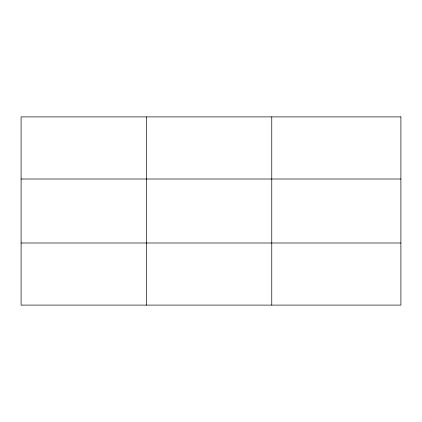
<?xml version="1.0" encoding="UTF-8"?>
<svg xmlns="http://www.w3.org/2000/svg" width="422" height="422" viewBox="0 0 422 422"><rect width="100%" height="100%" fill="white"/><g stroke="black" fill="none" stroke-linecap="round" stroke-linejoin="round"><path stroke-width="0.63" d="M21.1 179.007L400.9 179.007M21.1 242.993L400.9 242.993M271.768 116.899L271.768 305.101M146.434 116.899L146.434 305.101M400.9 116.899L21.1 116.899L21.1 305.101L400.9 305.101L400.9 116.899"/></g></svg>
